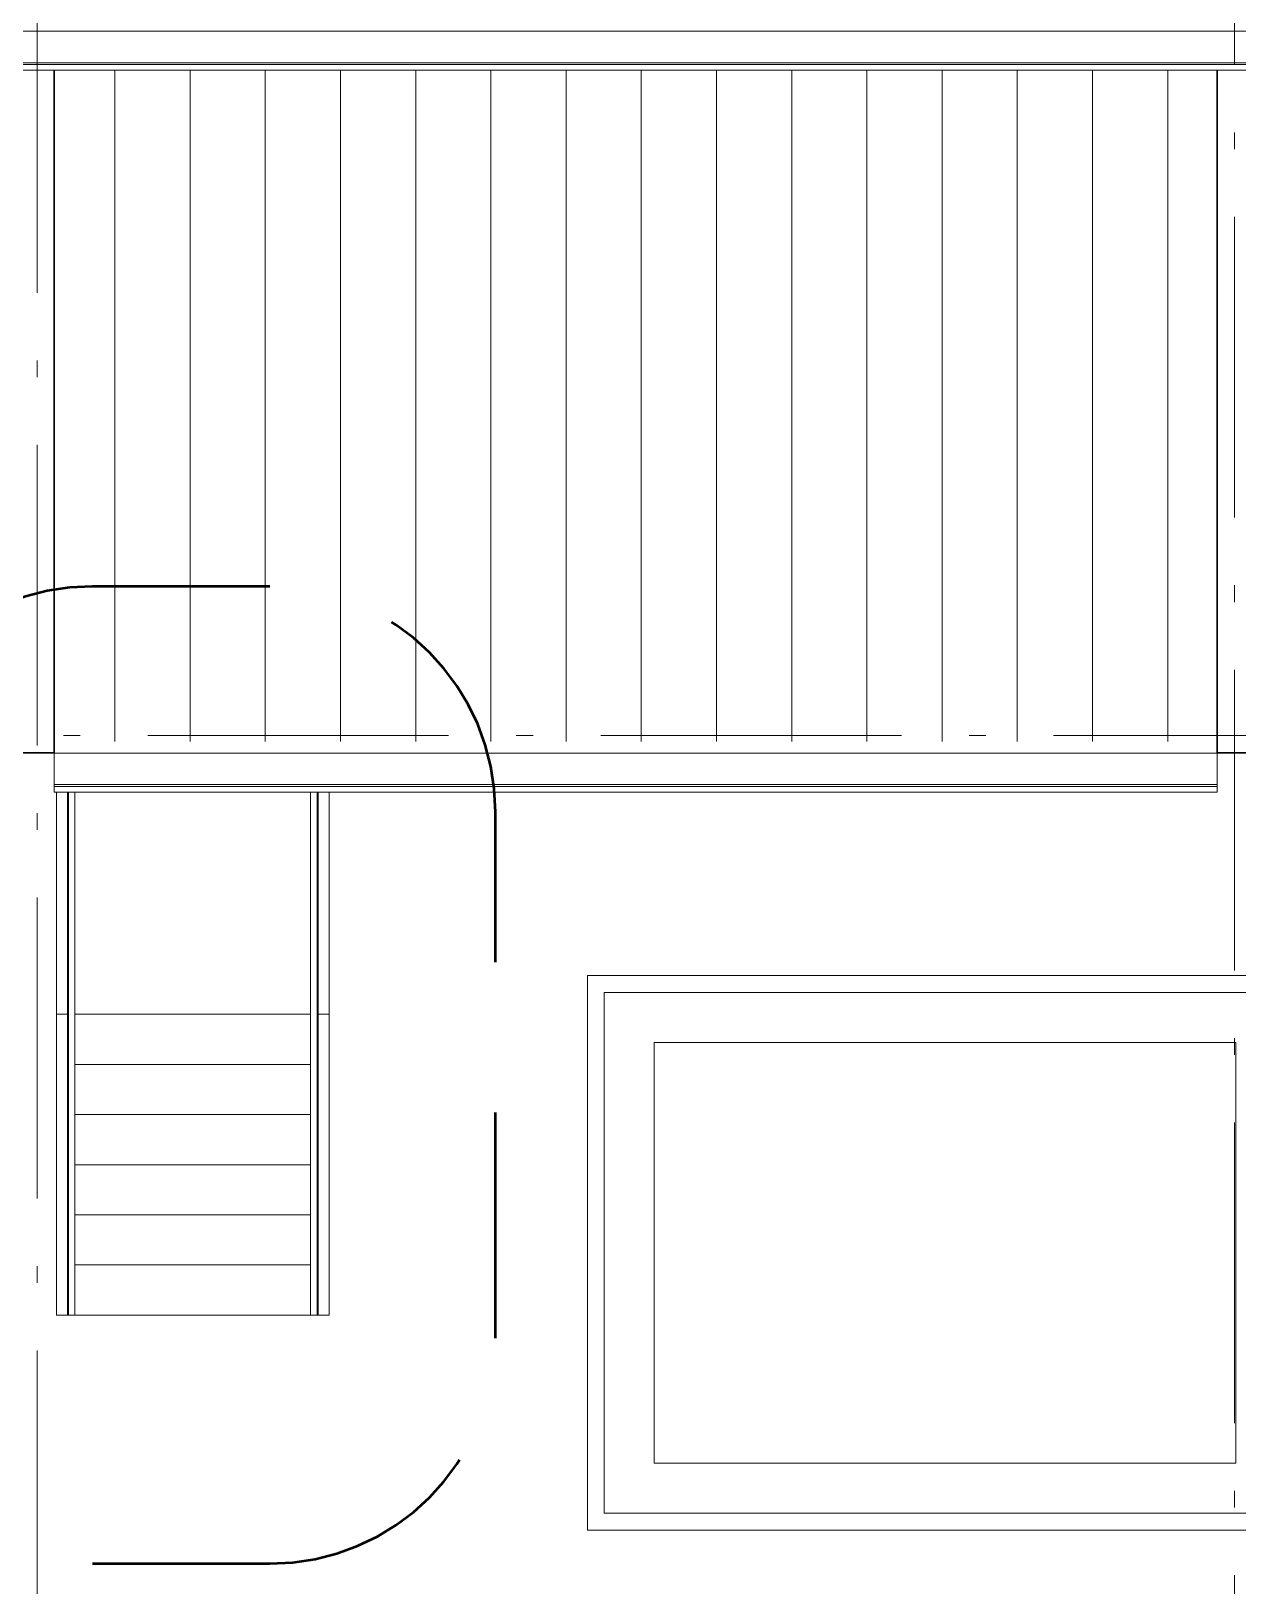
# Model space of a CAD drawing. Header units: metres. Extents: x -55 to 263, y -124 to 62.
# Drawn here: x -10.85 to -3.63, y -70.27 to -60.96 of the extents above; entities that cross this region are included whole.
import ezdxf

# ---------------------------------------------------------------- set-up
doc = ezdxf.new("R2010")
doc.units = ezdxf.units.M
doc.linetypes.add('01_Grid', pattern=[2.61, 1.8, -0.405, 0, -0.405])
doc.linetypes.add('05_Dash 2X', pattern=[2.25, 1.35, -0.9])
for name, color, linetype, lineweight in [('0-1', 7, 'Continuous', 5), ('03EJES-1', 1, '01_Grid', 5), ('06MUREXT-3', 92, 'Continuous', 30), ('13CIVERT', 7, 'Continuous', 5), ('14HATCH-2', 254, 'Continuous', 5), ('29NOTAS-3', 2, '05_Dash 2X', 50), ('46BANQ', 8, 'Continuous', 5), ('53BAPS', 1, 'Continuous', 5), ('53BAPS-1', 53, 'Continuous', 5), ('55BARANDAL', 8, 'Continuous', 5), ('70LINEA', 1, 'Continuous', 5)]:
    doc.layers.add(name, color=color, linetype=linetype, lineweight=lineweight)

# ---------------------------------------------------------------- blocks, each defined once
blk = doc.blocks.new('22011_AR_rvt-1-A1 _ A250')
at = {"layer": '53BAPS-1'}
for p, q in [((192.8522, -60.962), (-12.0503, -60.962)), ((12.0914, -61.1502), (-12.0503, -61.1502)), ((192.8522, -61.1619), (-12.0503, -61.1619)), ((192.8522, -61.1957), (-12.0503, -61.1957))]:
    blk.add_line(p, q, dxfattribs=at)
blk = doc.blocks.new('Railing - Railing-7626726-A1 _ A250')
at = {"layer": '55BARANDAL'}
for p, q in [((-9.1785, -66.846), (-9.1785, -65.5157)), ((-9.1404, -66.846), (-9.1404, -65.5157)), ((-9.1785, -66.8773), (-9.1785, -66.846)), ((-9.1785, -68.646), (-9.1785, -66.8773)), ((-9.1404, -66.8773), (-9.1404, -66.846)), ((-9.1404, -68.646), (-9.1404, -66.8773)), ((-9.1404, -68.646), (-9.1785, -68.646))]:
    blk.add_line(p, q, dxfattribs=at)
blk = doc.blocks.new('Railing - Railing-7626815-A1 _ A250')
at = {"layer": '55BARANDAL'}
for p, q in [((-10.6281, -66.846), (-10.6281, -65.5157)), ((-10.59, -66.846), (-10.59, -65.5157)), ((-10.6281, -66.8773), (-10.6281, -66.846)), ((-10.6281, -68.646), (-10.6281, -66.8773)), ((-10.59, -66.8773), (-10.59, -66.846)), ((-10.59, -68.646), (-10.59, -66.8773)), ((-10.59, -68.646), (-10.6281, -68.646))]:
    blk.add_line(p, q, dxfattribs=at)

msp = doc.modelspace()

# ---------------------------------------------------------------- hatches: boundary and pattern name
at = {"layer": '14HATCH-2'}
h = msp.add_hatch(dxfattribs=at)
h.set_pattern_fill('FP_64', color=256, style=0, pattern_type=2)
h.set_pattern_definition([(90, (0, -0.188), (-0.45, 3e-17), [])])
h.paths.add_polyline_path([(-10.7128, -65.2133), (-3.7532, -65.2133), (-3.7532, -61.1957), (-10.7128, -61.1957), (-10.7128, -62.7404)])

# ---------------------------------------------------------------- linework, layer by layer
at = {"layer": '03EJES-1'}
for p, q in [((-10.8154, -60.7274), (-10.8154, -113.7635)), ((-3.6506, -115.3631), (-3.6506, -60.7274)), ((-48.0927, -65.1774), (92.5938, -65.1774))]:
    msp.add_line(p, q, dxfattribs=at)
at = {"layer": '06MUREXT-3'}
for p, q in [((-10.7128, -61.1957), (-10.7128, -65.28)), ((-3.7532, -65.28), (-3.7532, -61.1957)), ((-10.918, -65.28), (-10.7128, -65.28)), ((-3.7532, -65.28), (-3.548, -65.28))]:
    msp.add_line(p, q, dxfattribs=at)
at = {"layer": '13CIVERT'}
for p, q in [((-10.7, -65.5157), (-10.7, -66.846)), ((-10.634, -65.5157), (-10.634, -66.846)), ((-9.134, -66.846), (-9.134, -65.5157)), ((-9.068, -66.846), (-9.068, -65.5157)), ((-10.634, -66.846), (-10.7, -66.846)), ((-10.7, -68.646), (-10.7, -66.846)), ((-10.634, -67.146), (-10.634, -66.846)), ((-10.634, -66.846), (-10.6281, -66.846)), ((-10.59, -66.846), (-9.1785, -66.846)), ((-9.1404, -66.846), (-9.134, -66.846)), ((-9.068, -66.846), (-9.134, -66.846)), ((-9.134, -67.146), (-9.134, -66.846)), ((-9.068, -68.646), (-9.068, -66.846)), ((-10.634, -67.446), (-10.634, -67.146)), ((-10.634, -67.146), (-10.6281, -67.146)), ((-10.634, -67.146), (-10.6281, -67.146)), ((-10.59, -67.146), (-9.1785, -67.146)), ((-10.59, -67.146), (-9.1785, -67.146)), ((-9.1404, -67.146), (-9.134, -67.146)), ((-9.1404, -67.146), (-9.134, -67.146)), ((-9.134, -67.446), (-9.134, -67.146)), ((-10.634, -67.746), (-10.634, -67.446)), ((-10.634, -67.446), (-10.6281, -67.446)), ((-10.634, -67.446), (-10.6281, -67.446)), ((-10.59, -67.446), (-9.1785, -67.446)), ((-10.59, -67.446), (-9.1785, -67.446)), ((-9.1404, -67.446), (-9.134, -67.446)), ((-9.1404, -67.446), (-9.134, -67.446)), ((-9.134, -67.746), (-9.134, -67.446)), ((-10.634, -68.046), (-10.634, -67.746)), ((-10.634, -67.746), (-10.6281, -67.746)), ((-10.634, -67.746), (-10.6281, -67.746)), ((-10.59, -67.746), (-9.1785, -67.746)), ((-10.59, -67.746), (-9.1785, -67.746)), ((-9.1404, -67.746), (-9.134, -67.746)), ((-9.1404, -67.746), (-9.134, -67.746)), ((-9.134, -68.046), (-9.134, -67.746)), ((-10.634, -68.346), (-10.634, -68.046)), ((-10.634, -68.046), (-10.6281, -68.046)), ((-10.634, -68.046), (-10.6281, -68.046)), ((-10.59, -68.046), (-9.1785, -68.046)), ((-10.59, -68.046), (-9.1785, -68.046)), ((-9.1404, -68.046), (-9.134, -68.046)), ((-9.1404, -68.046), (-9.134, -68.046)), ((-9.134, -68.346), (-9.134, -68.046)), ((-10.634, -68.646), (-10.634, -68.346)), ((-10.634, -68.346), (-10.6281, -68.346)), ((-10.634, -68.346), (-10.6281, -68.346)), ((-10.59, -68.346), (-9.1785, -68.346)), ((-10.59, -68.346), (-9.1785, -68.346)), ((-9.1404, -68.346), (-9.134, -68.346)), ((-9.1404, -68.346), (-9.134, -68.346)), ((-9.134, -68.646), (-9.134, -68.346)), ((-10.7, -68.646), (-10.634, -68.646)), ((-10.634, -68.646), (-10.6281, -68.646)), ((-10.634, -68.646), (-10.6281, -68.646)), ((-10.59, -68.646), (-9.1785, -68.646)), ((-10.59, -68.646), (-9.1785, -68.646)), ((-9.1404, -68.646), (-9.134, -68.646)), ((-9.1404, -68.646), (-9.134, -68.646)), ((-9.134, -68.646), (-9.068, -68.646))]:
    msp.add_line(p, q, dxfattribs=at)
at = {"layer": '29NOTAS-3'}
for p, q in [((-9.4227, -64.2844), (-10.483, -64.2844)), ((-8.0727, -68.7837), (-8.0727, -65.6344)), ((-10.483, -70.1337), (-9.4227, -70.1337))]:
    msp.add_line(p, q, dxfattribs=at)
for centre, start, end in [((-10.483, -65.6344), 90, 180), ((-9.4227, -65.6344), 0, 90), ((-10.483, -68.7837), 180, 270), ((-9.4227, -68.7837), 270, 0)]:
    msp.add_arc(centre, 1.35, start, end, dxfattribs=at)
at = {"layer": '46BANQ'}
for p, q in [((-7.1227, -69.5328), (-7.1227, -67.0139)), ((-7.1227, -67.0139), (-3.6418, -67.0139)), ((-3.6418, -67.0139), (-3.6418, -69.5328)), ((-3.6418, -69.5328), (-7.1227, -69.5328))]:
    msp.add_line(p, q, dxfattribs=at)
at = {"layer": '53BAPS'}
for p, q in [((-10.7128, -65.5157), (-10.7128, -65.282)), ((-3.7532, -65.282), (-10.7128, -65.282)), ((-3.7532, -65.282), (-3.7532, -65.5157)), ((-3.7532, -65.4702), (-10.7128, -65.4702)), ((-3.7532, -65.4819), (-10.7128, -65.4819)), ((-3.7532, -65.5157), (-10.7128, -65.5157))]:
    msp.add_line(p, q, dxfattribs=at)
at = {"layer": '70LINEA'}
for p, q in [((-7.5227, -66.6139), (-3.2418, -66.6139)), ((-7.5227, -69.9328), (-7.5227, -66.6139)), ((-3.3434, -66.7155), (-7.4211, -66.7155)), ((-7.4211, -66.7155), (-7.4211, -69.8312)), ((-7.4211, -69.8312), (-3.3434, -69.8312)), ((-3.2418, -69.9328), (-7.5227, -69.9328))]:
    msp.add_line(p, q, dxfattribs=at)

# ---------------------------------------------------------------- block references
at = {"layer": '0-1'}
msp.add_blockref('22011_AR_rvt-1-A1 _ A250', (0, 0), dxfattribs=at)
at = {"layer": '55BARANDAL'}
for name in ['Railing - Railing-7626815-A1 _ A250', 'Railing - Railing-7626726-A1 _ A250']:
    msp.add_blockref(name, (0, 0), dxfattribs=at)

doc.saveas('drawing.dxf')
